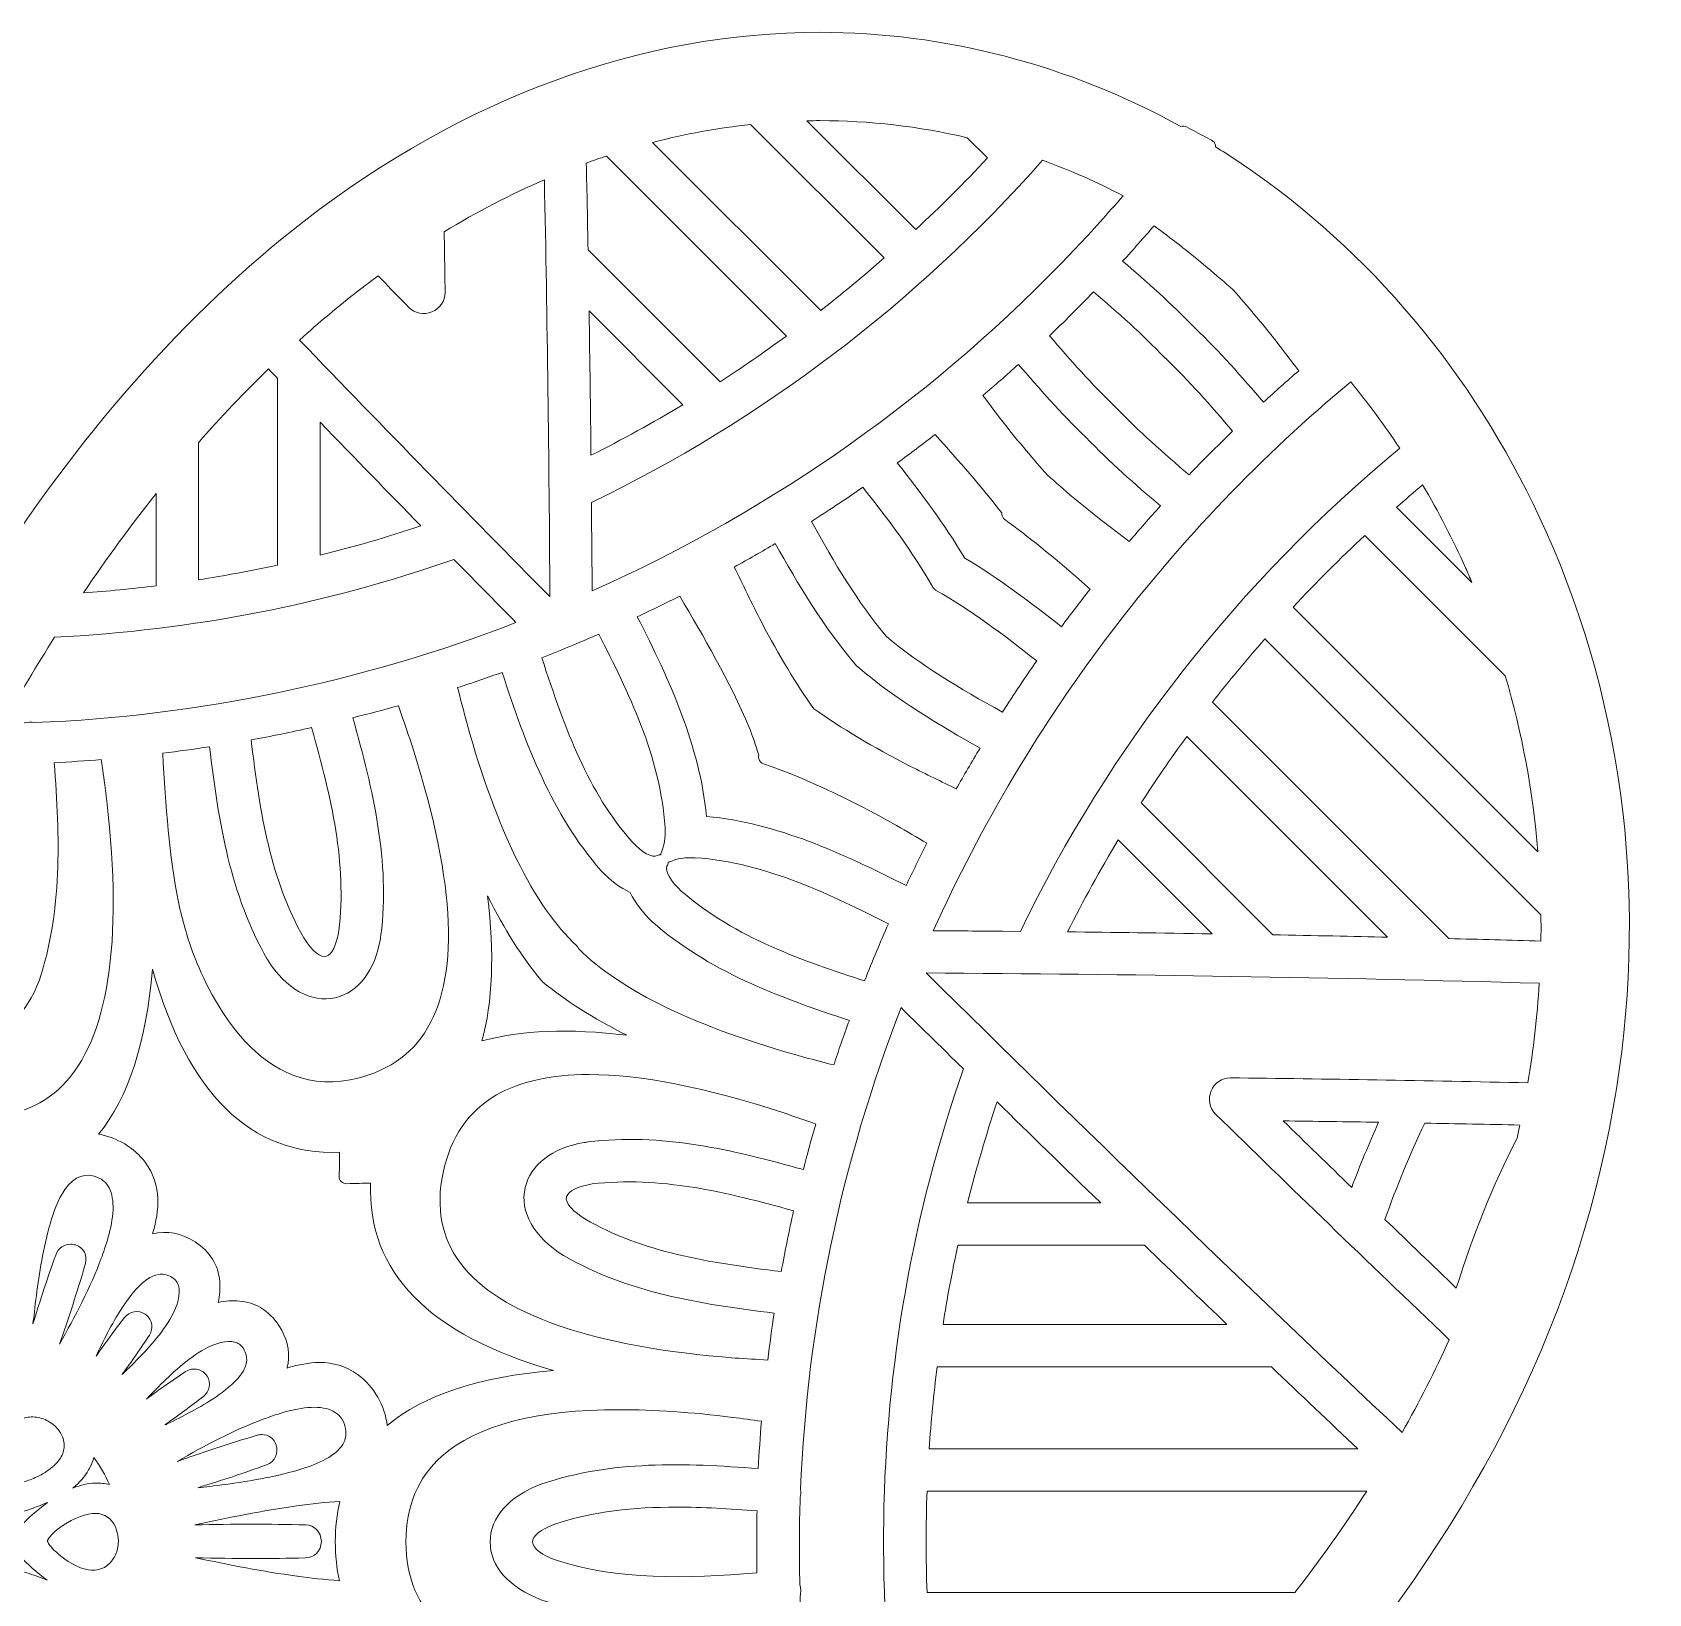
# Model space of a CAD drawing. Extents: x 49 to 10099, y -910 to -90.
# Drawn here: x 7378 to 7817.2, y -514.1 to -89.8 of the extents above; entities that cross this region are included whole.
import ezdxf

# ---------------------------------------------------------------- set-up
doc = ezdxf.new("R2010")
doc.units = 0
doc.header["$MEASUREMENT"] = 0
doc.layers.add('Layer 1', color=7, linetype='Continuous')

msp = doc.modelspace()

# ---------------------------------------------------------------- linework, layer by layer
at = {"layer": 'Layer 1', "lineweight": 0}
for points, knots in [([(7789.31, -225.51), (7771.53, -185.76), (7744.2, -152.06), (7710.27, -128.07), (7706.79, -125.62), (7703.17, -123.22), (7699.47, -120.92), (7699.47, -120.76), (7699.46, -120.59), (7699.42, -120.43), (7699.29, -119.86), (7698.92, -119.38), (7698.4, -119.11), (7698.4, -119.11), (7696.69, -118.2), (7696.69, -118.2), (7694.99, -117.3), (7693.29, -116.41), (7691.61, -115.51), (7691.1, -115.24), (7690.53, -115.21), (7690.02, -115.38), (7659.72, -98.64), (7625.84, -89.8), (7591.95, -89.8), (7543.61, -89.8), (7495.16, -107.53), (7451.84, -141.08), (7419.72, -165.95), (7390.18, -199.51), (7364, -240.85), (7337.84, -199.52), (7308.3, -165.97), (7276.17, -141.09), (7232.85, -107.54), (7184.39, -89.81), (7136.04, -89.8), (7094.06, -89.8), (7053.15, -103.03), (7017.74, -128.06), (6983.81, -152.05), (6956.47, -185.74), (6938.7, -225.49), (6917.15, -273.68), (6910.83, -327.79), (6920.44, -381.98), (6931.07, -441.87), (6960.02, -498.59), (7006.51, -550.55), (7160.39, -722.55), (7337.61, -886.55), (7339.38, -888.19), (7339.38, -888.19), (7362.65, -909.67), (7362.65, -909.67), (7363.03, -910.02), (7363.52, -910.2), (7364.01, -910.2), (7364.49, -910.2), (7364.98, -910.02), (7365.36, -909.67), (7365.36, -909.67), (7388.64, -888.18), (7388.64, -888.18), (7390.41, -886.55), (7567.47, -722.71), (7721.5, -550.55), (7767.98, -498.6), (7796.94, -441.89), (7807.56, -382), (7817.17, -327.81), (7810.85, -273.7), (7789.31, -225.51)], [0, 0, 0, 0, 1, 1, 1, 2, 2, 2, 3, 3, 3, 4, 4, 4, 5, 5, 5, 6, 6, 6, 7, 7, 7, 8, 8, 8, 9, 9, 9, 10, 10, 10, 11, 11, 11, 12, 12, 12, 13, 13, 13, 14, 14, 14, 15, 15, 15, 16, 16, 16, 17, 17, 17, 18, 18, 18, 19, 19, 19, 20, 20, 20, 21, 21, 21, 22, 22, 22, 23, 23, 23, 24, 24, 24, 24]), ([(7618.01, -143.42), (7618.01, -143.42), (7588.42, -113.84), (7588.42, -113.84), (7589.61, -113.82), (7590.79, -113.8), (7591.95, -113.8), (7605.38, -113.8), (7618.84, -115.36), (7631.98, -118.44), (7631.98, -118.44), (7637.49, -123.95), (7637.49, -123.95), (7631.25, -130.65), (7624.71, -137.19), (7618.01, -143.42)], [0, 0, 0, 0, 1, 1, 1, 2, 2, 2, 3, 3, 3, 4, 4, 4, 5, 5, 5, 5]), ([(7592.18, -165.4), (7592.18, -165.4), (7546.5, -119.71), (7546.5, -119.71), (7555.32, -117.43), (7564.26, -115.79), (7573.13, -114.83), (7573.13, -114.83), (7609.4, -151.1), (7609.4, -151.1), (7603.41, -156.36), (7597.75, -161.06), (7592.18, -165.4)], [0, 0, 0, 0, 1, 1, 1, 2, 2, 2, 3, 3, 3, 4, 4, 4, 4]), ([(7564.82, -184.77), (7564.82, -184.77), (7528.97, -148.92), (7528.97, -148.92), (7528.82, -141.05), (7528.66, -133.19), (7528.49, -125.33), (7530.3, -124.67), (7532.12, -124.03), (7533.94, -123.43), (7533.94, -123.43), (7582.85, -172.34), (7582.85, -172.34), (7576.64, -176.89), (7570.71, -180.97), (7564.82, -184.77)], [0, 0, 0, 0, 1, 1, 1, 2, 2, 2, 3, 3, 3, 4, 4, 4, 5, 5, 5, 5]), ([(7661.61, -148.34), (7661.45, -148.5), (7661.29, -148.66), (7661.15, -148.83), (7623.88, -188.14), (7579.79, -219.34), (7530.08, -241.59), (7530.04, -235.27), (7529.98, -228.95), (7529.92, -222.62), (7529.92, -222.62), (7529.87, -217.54), (7529.87, -217.54), (7575.74, -195.53), (7618.09, -163.42), (7652.49, -124.57), (7659.92, -127.28), (7667.26, -130.52), (7674.35, -134.21), (7670.2, -139.03), (7665.93, -143.78), (7661.61, -148.34)], [0, 0, 0, 0, 1, 1, 1, 2, 2, 2, 3, 3, 3, 4, 4, 4, 5, 5, 5, 6, 6, 6, 7, 7, 7, 7]), ([(7466.53, -160.05), (7468.28, -158.7), (7470.06, -157.36), (7471.94, -155.98), (7471.94, -155.98), (7473.79, -157.89), (7473.79, -157.89), (7475.95, -160.11), (7478.1, -162.33), (7480.27, -164.54), (7481.87, -166.19), (7484.33, -166.66), (7486.53, -165.75), (7488.73, -164.84), (7490.13, -162.77), (7490.11, -160.47), (7490.06, -156.5), (7490, -152.54), (7489.94, -148.57), (7489.94, -148.57), (7489.88, -143.97), (7489.88, -143.97), (7498.76, -138.58), (7507.9, -133.85), (7517.1, -129.86), (7517.88, -168.13), (7518.38, -206.2), (7518.59, -243.14), (7496.46, -220.77), (7473.59, -197.33), (7450.54, -173.42), (7455.78, -168.71), (7461.15, -164.22), (7466.53, -160.05)], [0, 0, 0, 0, 1, 1, 1, 2, 2, 2, 3, 3, 3, 4, 4, 4, 5, 5, 5, 6, 6, 6, 7, 7, 7, 8, 8, 8, 9, 9, 9, 10, 10, 10, 11, 11, 11, 11]), ([(7712.49, -190.32), (7706.71, -183.56), (7700.54, -176.53), (7693.89, -170.17), (7687.55, -163.54), (7680.52, -157.36), (7674.23, -151.98), (7677.16, -148.78), (7680.02, -145.55), (7682.77, -142.35), (7685.06, -144.08), (7687.35, -145.82), (7689.64, -147.58), (7694.87, -151.68), (7699.79, -155.79), (7704.26, -159.82), (7708.11, -164.1), (7712.04, -168.79), (7715.94, -173.74), (7717.88, -176.26), (7719.89, -178.9), (7722.06, -181.79), (7718.92, -184.51), (7715.71, -187.36), (7712.49, -190.32)], [0, 0, 0, 0, 1, 1, 1, 2, 2, 2, 3, 3, 3, 4, 4, 4, 5, 5, 5, 6, 6, 6, 7, 7, 7, 8, 8, 8, 8]), ([(7692.27, -210.05), (7685.32, -204.13), (7678.58, -198.23), (7672.45, -191.8), (7672.4, -191.74), (7672.35, -191.68), (7672.3, -191.63), (7665.89, -185.54), (7659.94, -178.75), (7654.37, -172.23), (7658.24, -168.54), (7662.17, -164.62), (7666.31, -160.33), (7672.83, -165.89), (7679.61, -171.83), (7685.69, -178.23), (7685.74, -178.28), (7685.79, -178.33), (7685.84, -178.37), (7692.28, -184.51), (7698.19, -191.25), (7704.12, -198.21), (7699.62, -202.55), (7695.79, -206.37), (7692.27, -210.05)], [0, 0, 0, 0, 1, 1, 1, 2, 2, 2, 3, 3, 3, 4, 4, 4, 5, 5, 5, 6, 6, 6, 7, 7, 7, 8, 8, 8, 8]), ([(7529.23, -165.46), (7529.23, -165.46), (7554.75, -190.98), (7554.75, -190.98), (7546.55, -195.91), (7538.17, -200.52), (7529.76, -204.73), (7529.63, -192.48), (7529.45, -179.56), (7529.23, -165.46)], [0, 0, 0, 0, 1, 1, 1, 2, 2, 2, 3, 3, 3, 3]), ([(7684.49, -218.51), (7681.63, -221.67), (7678.79, -224.9), (7676.03, -228.13), (7673.48, -226.22), (7670.94, -224.29), (7668.41, -222.35), (7663.17, -218.25), (7658.26, -214.13), (7653.81, -210.12), (7649.96, -205.85), (7646.03, -201.16), (7642.13, -196.2), (7640.25, -193.76), (7638.32, -191.22), (7636.25, -188.48), (7639.53, -185.7), (7642.77, -182.87), (7645.93, -180.03), (7651.34, -186.36), (7657.56, -193.45), (7664.2, -199.8), (7670.62, -206.51), (7677.7, -212.71), (7684.49, -218.51)], [0, 0, 0, 0, 1, 1, 1, 2, 2, 2, 3, 3, 3, 4, 4, 4, 5, 5, 5, 6, 6, 6, 7, 7, 7, 8, 8, 8, 8]), ([(7423.08, -238.58), (7423.08, -238.58), (7423.08, -201.32), (7423.08, -201.32), (7429.24, -194.29), (7435.64, -187.56), (7442.14, -181.27), (7442.14, -181.27), (7442.51, -181.65), (7442.51, -181.65), (7443.21, -182.39), (7443.92, -183.12), (7444.62, -183.85), (7444.62, -183.85), (7444.62, -234.56), (7444.62, -234.56), (7437.43, -236.12), (7430.2, -237.47), (7423.08, -238.58)], [0, 0, 0, 0, 1, 1, 1, 2, 2, 2, 3, 3, 3, 4, 4, 4, 5, 5, 5, 6, 6, 6, 6]), ([(7646.46, -334.13), (7646.46, -334.13), (7641.66, -334.08), (7641.66, -334.08), (7635.36, -334.02), (7629.07, -333.97), (7622.78, -333.93), (7648.74, -276.34), (7687.88, -224.87), (7736.2, -184.81), (7740.95, -190.58), (7745.43, -196.63), (7749.54, -202.83), (7706.05, -238.8), (7670.45, -284.14), (7646.46, -334.13)], [0, 0, 0, 0, 1, 1, 1, 2, 2, 2, 3, 3, 3, 4, 4, 4, 5, 5, 5, 5]), ([(7483.56, -223.91), (7474.53, -226.92), (7465.33, -229.59), (7456.13, -231.89), (7456.13, -231.89), (7456.13, -195.74), (7456.13, -195.74), (7465.81, -205.74), (7474.84, -215), (7483.56, -223.91)], [0, 0, 0, 0, 1, 1, 1, 2, 2, 2, 3, 3, 3, 3]), ([(7642.22, -222.22), (7648.62, -226.88), (7655.32, -232.27), (7662.1, -238.21), (7663.19, -239.18), (7664.28, -240.16), (7665.37, -241.14), (7662.76, -244.45), (7660.16, -247.86), (7657.6, -251.32), (7649.39, -244.86), (7640.63, -238.19), (7631.32, -232.67), (7625.83, -223.42), (7619.32, -214.84), (7613, -206.81), (7616.51, -204.24), (7619.95, -201.65), (7623.26, -199.07), (7629.86, -206.44), (7635.84, -213.24), (7641.4, -220.41), (7641.39, -220.53), (7641.39, -220.65), (7641.4, -220.76), (7641.45, -221.35), (7641.74, -221.88), (7642.22, -222.22)], [0, 0, 0, 0, 1, 1, 1, 2, 2, 2, 3, 3, 3, 4, 4, 4, 5, 5, 5, 6, 6, 6, 7, 7, 7, 8, 8, 8, 9, 9, 9, 9]), ([(7391.82, -242.15), (7398.21, -232.67), (7404.83, -223.62), (7411.57, -215.13), (7411.57, -215.13), (7411.57, -240.2), (7411.57, -240.2), (7405.07, -241.01), (7398.45, -241.67), (7391.82, -242.15)], [0, 0, 0, 0, 1, 1, 1, 2, 2, 2, 3, 3, 3, 3]), ([(7589.64, -222.73), (7594.05, -219.94), (7598.66, -216.88), (7603.63, -213.43), (7610.6, -222.27), (7617.26, -231.04), (7622.64, -240.6), (7622.82, -240.91), (7623.09, -241.18), (7623.4, -241.36), (7632.98, -246.76), (7641.89, -253.52), (7650.87, -260.6), (7647.79, -265.01), (7644.73, -269.59), (7641.57, -274.53), (7629.84, -267.98), (7619.34, -261.81), (7610.03, -253.97), (7602.23, -244.71), (7595.9, -233.93), (7589.64, -222.73)], [0, 0, 0, 0, 1, 1, 1, 2, 2, 2, 3, 3, 3, 4, 4, 4, 5, 5, 5, 6, 6, 6, 7, 7, 7, 7]), ([(7748.66, -218.84), (7751.03, -216.77), (7753.4, -214.73), (7755.74, -212.76), (7760.06, -220.07), (7763.97, -227.65), (7767.4, -235.31), (7767.99, -236.63), (7768.57, -237.97), (7769.15, -239.33), (7769.15, -239.33), (7748.66, -218.84), (7748.66, -218.84)], [0, 0, 0, 0, 1, 1, 1, 2, 2, 2, 3, 3, 3, 4, 4, 4, 4]), ([(7720.58, -245.99), (7726.81, -239.29), (7733.35, -232.75), (7740.05, -226.51), (7740.05, -226.51), (7778.21, -264.67), (7778.21, -264.67), (7782.76, -280.15), (7785.74, -296.21), (7787.09, -312.5), (7787.09, -312.5), (7720.58, -245.99), (7720.58, -245.99)], [0, 0, 0, 0, 1, 1, 1, 2, 2, 2, 3, 3, 3, 4, 4, 4, 4]), ([(7635.49, -284.3), (7633.24, -288.02), (7631.07, -291.73), (7629.02, -295.35), (7625.01, -293.43), (7620.79, -291.38), (7616.6, -289.27), (7606.32, -283.98), (7597.7, -278.85), (7590.27, -273.59), (7585.52, -266.88), (7580.9, -259.21), (7576.15, -250.18), (7573.51, -245.04), (7570.96, -239.79), (7568.71, -235.11), (7572.45, -233.04), (7576.17, -230.9), (7579.82, -228.72), (7585.86, -239.45), (7593, -251.51), (7601.88, -261.9), (7601.96, -262), (7602.06, -262.09), (7602.16, -262.17), (7612.55, -271.04), (7624.68, -278.22), (7635.49, -284.3)], [0, 0, 0, 0, 1, 1, 1, 2, 2, 2, 3, 3, 3, 4, 4, 4, 5, 5, 5, 6, 6, 6, 7, 7, 7, 8, 8, 8, 9, 9, 9, 9]), ([(7509.38, -250.19), (7467.19, -266.43), (7423.23, -275.57), (7378.67, -277.38), (7377.7, -277.18), (7376.71, -277.2), (7375.79, -277.45), (7374, -277.51), (7372.1, -277.55), (7370.06, -277.58), (7374.55, -269.57), (7379.22, -261.72), (7383.97, -254.19), (7421.35, -252.3), (7457.86, -245.18), (7492.51, -233.02), (7492.51, -233.02), (7496.54, -237.13), (7496.54, -237.13), (7500.81, -241.49), (7505.09, -245.84), (7509.38, -250.19)], [0, 0, 0, 0, 1, 1, 1, 2, 2, 2, 3, 3, 3, 4, 4, 4, 5, 5, 5, 6, 6, 6, 7, 7, 7, 7]), ([(7575.36, -287.15), (7575.51, -287.82), (7576.01, -288.37), (7576.66, -288.59), (7587.41, -292.24), (7599.58, -297.88), (7612.82, -305.35), (7615.58, -306.95), (7618.33, -308.55), (7621.06, -310.17), (7619.09, -314), (7617.19, -317.84), (7615.38, -321.63), (7597.82, -312.73), (7580.38, -304.74), (7561.15, -302.85), (7559.26, -283.62), (7551.27, -266.17), (7542.35, -248.59), (7546.26, -246.76), (7550.12, -244.89), (7553.87, -243), (7560.31, -253.88), (7567.43, -266.08), (7572.72, -278.67), (7573.63, -280.98), (7574.5, -283.46), (7575.36, -286.23), (7575.29, -286.53), (7575.29, -286.84), (7575.36, -287.15)], [0, 0, 0, 0, 1, 1, 1, 2, 2, 2, 3, 3, 3, 4, 4, 4, 5, 5, 5, 6, 6, 6, 7, 7, 7, 8, 8, 8, 9, 9, 9, 10, 10, 10, 10]), ([(7548.98, -312.32), (7548.82, -312.62), (7548.74, -312.96), (7548.75, -313.29), (7548.45, -313.29), (7548.12, -313.35), (7547.83, -313.49), (7546.35, -314.23), (7543.78, -312.81), (7540.83, -309.66), (7528.97, -296.12), (7522.88, -279.71), (7516.41, -259.76), (7521.15, -257.9), (7526.14, -255.83), (7531.87, -253.32), (7539.88, -268.98), (7548.62, -286.62), (7549.89, -305.84), (7549.93, -306.95), (7550.04, -310.33), (7548.98, -312.32)], [0, 0, 0, 0, 1, 1, 1, 2, 2, 2, 3, 3, 3, 4, 4, 4, 5, 5, 5, 6, 6, 6, 7, 7, 7, 7]), ([(7698.6, -271.82), (7702.94, -266.25), (7707.64, -260.59), (7712.9, -254.6), (7712.9, -254.6), (7787.89, -329.58), (7787.89, -329.58), (7787.92, -331.95), (7787.92, -334.34), (7787.88, -336.72), (7779.53, -336.49), (7771.19, -336.26), (7762.84, -336.06), (7762.84, -336.06), (7698.6, -271.82), (7698.6, -271.82)], [0, 0, 0, 0, 1, 1, 1, 2, 2, 2, 3, 3, 3, 4, 4, 4, 5, 5, 5, 5]), ([(7599.96, -358.29), (7598.43, -362.49), (7597.03, -366.47), (7595.73, -370.39), (7593.11, -369.72), (7590.49, -369.04), (7587.88, -368.35), (7558.51, -360.25), (7537.82, -350.31), (7526.36, -338.77), (7526.25, -338.5), (7526.08, -338.25), (7525.87, -338.05), (7514.21, -327.05), (7504.18, -306.74), (7496.08, -277.7), (7495.18, -274.33), (7494.29, -270.92), (7493.51, -267.87), (7497.55, -266.55), (7501.61, -265.16), (7505.61, -263.72), (7512.05, -283.43), (7519.12, -302.32), (7532.51, -317.61), (7532.52, -317.63), (7532.54, -317.65), (7532.55, -317.66), (7534.92, -320.18), (7537.7, -322.25), (7540.45, -323.55), (7541.75, -326.31), (7543.83, -329.09), (7546.39, -331.49), (7561.66, -344.86), (7580.41, -351.89), (7599.96, -358.29)], [0, 0, 0, 0, 1, 1, 1, 2, 2, 2, 3, 3, 3, 4, 4, 4, 5, 5, 5, 6, 6, 6, 7, 7, 7, 8, 8, 8, 9, 9, 9, 10, 10, 10, 11, 11, 11, 12, 12, 12, 12]), ([(7460.25, -352.13), (7466.51, -350.7), (7471.1, -344.71), (7472.53, -336.12), (7472.57, -335.91), (7472.58, -335.71), (7472.59, -335.49), (7472.63, -335.34), (7472.66, -335.2), (7472.68, -335.04), (7475.18, -315.26), (7470.59, -295.84), (7465.05, -276.06), (7469.21, -275.02), (7473.36, -273.92), (7477.41, -272.77), (7478.45, -275.74), (7479.49, -278.72), (7480.5, -281.7), (7492.64, -318.69), (7494.28, -345.15), (7485.37, -360.35), (7481, -367.82), (7473.91, -372.56), (7464.3, -374.44), (7438.27, -379.54), (7424.97, -349.08), (7421.52, -339.63), (7419.99, -335.44), (7418.72, -331.04), (7417.66, -326.2), (7415.13, -313.34), (7414.2, -300.2), (7413.39, -285.69), (7417.61, -285.17), (7421.86, -284.58), (7426.1, -283.93), (7428.56, -304.47), (7431.79, -324.31), (7441.81, -341.69), (7441.82, -341.71), (7441.84, -341.73), (7441.85, -341.75), (7446.83, -349.74), (7453.72, -353.62), (7460.25, -352.13)], [0, 0, 0, 0, 1, 1, 1, 2, 2, 2, 3, 3, 3, 4, 4, 4, 5, 5, 5, 6, 6, 6, 7, 7, 7, 8, 8, 8, 9, 9, 9, 10, 10, 10, 11, 11, 11, 12, 12, 12, 13, 13, 13, 14, 14, 14, 15, 15, 15, 15]), ([(7461.26, -333.93), (7460.55, -338.02), (7459.42, -340.35), (7457.92, -340.85), (7456.33, -341.38), (7454.01, -339.51), (7451.76, -335.9), (7442.69, -320.16), (7439.81, -302.19), (7437.42, -282.07), (7442.79, -281.09), (7448.3, -279.98), (7453.84, -278.74), (7459.26, -298.03), (7463.43, -315.6), (7461.26, -333.93)], [0, 0, 0, 0, 1, 1, 1, 2, 2, 2, 3, 3, 3, 4, 4, 4, 5, 5, 5, 5]), ([(7746.18, -335.67), (7737.06, -335.47), (7726.1, -335.23), (7715.08, -335.03), (7715.08, -335.03), (7679.23, -299.18), (7679.23, -299.18), (7683.02, -293.3), (7687.11, -287.37), (7691.66, -281.15), (7691.66, -281.15), (7746.18, -335.67), (7746.18, -335.67)], [0, 0, 0, 0, 1, 1, 1, 2, 2, 2, 3, 3, 3, 4, 4, 4, 4]), ([(7383.89, -288.28), (7388.17, -288.05), (7392.46, -287.76), (7396.7, -287.41), (7397.07, -289.98), (7397.43, -292.55), (7397.77, -295.11), (7402.71, -334.48), (7399.19, -361.27), (7387.31, -374.74), (7381.57, -381.23), (7373.73, -384.53), (7364, -384.53), (7354.28, -384.53), (7346.45, -381.24), (7340.72, -374.76), (7328.88, -361.37), (7325.33, -334.77), (7330.15, -295.73), (7330.5, -293.07), (7330.87, -290.41), (7331.25, -287.76), (7335.46, -288.07), (7339.77, -288.32), (7344.1, -288.5), (7342.54, -308.78), (7341.87, -328.56), (7348.21, -347.57), (7348.22, -347.6), (7348.23, -347.62), (7348.24, -347.65), (7351.6, -356.55), (7357.34, -361.65), (7364, -361.65), (7370.66, -361.65), (7376.4, -356.55), (7379.79, -347.57), (7386.14, -328.54), (7385.45, -308.66), (7383.89, -288.28)], [0, 0, 0, 0, 1, 1, 1, 2, 2, 2, 3, 3, 3, 4, 4, 4, 5, 5, 5, 6, 6, 6, 7, 7, 7, 8, 8, 8, 9, 9, 9, 10, 10, 10, 11, 11, 11, 12, 12, 12, 13, 13, 13, 13]), ([(7698.54, -334.77), (7684.56, -334.55), (7671.64, -334.37), (7659.27, -334.24), (7663.48, -325.84), (7668.09, -317.46), (7673.02, -309.25), (7673.02, -309.25), (7698.54, -334.77), (7698.54, -334.77)], [0, 0, 0, 0, 1, 1, 1, 2, 2, 2, 3, 3, 3, 3]), ([(7551.72, -315), (7553.7, -313.97), (7557.06, -314.07), (7558.09, -314.1), (7577.34, -315.38), (7595.63, -324.44), (7610.56, -332.07), (7608.42, -336.9), (7606.3, -342), (7604.1, -347.55), (7588.17, -342.4), (7568.85, -335.88), (7554.39, -323.22), (7551.33, -320.35), (7549.89, -317.88), (7550.38, -316.39), (7550.61, -316.05), (7550.72, -315.65), (7550.71, -315.25), (7551.04, -315.26), (7551.41, -315.17), (7551.72, -315)], [0, 0, 0, 0, 1, 1, 1, 2, 2, 2, 3, 3, 3, 4, 4, 4, 5, 5, 5, 6, 6, 6, 7, 7, 7, 7]), ([(7501.68, -324.48), (7506.23, -333.55), (7511.1, -341.22), (7516.21, -347.39), (7516.31, -347.51), (7516.41, -347.62), (7516.53, -347.72), (7522.71, -352.86), (7530.4, -357.75), (7539.51, -362.32), (7523.85, -360.44), (7510.66, -360.96), (7500.11, -363.88), (7503.04, -353.34), (7503.56, -340.14), (7501.68, -324.48)], [0, 0, 0, 0, 1, 1, 1, 2, 2, 2, 3, 3, 3, 4, 4, 4, 5, 5, 5, 5]), ([(7461.45, -394.12), (7461.46, -396.09), (7461.42, -398.2), (7461.32, -400.6), (7461.3, -401.16), (7461.51, -401.7), (7461.9, -402.1), (7462.3, -402.49), (7462.83, -402.7), (7463.4, -402.68), (7465.8, -402.58), (7467.91, -402.54), (7469.88, -402.55), (7468.99, -426.69), (7485.69, -443.76), (7519.6, -453.42), (7499.5, -455.09), (7484.35, -460.09), (7474.4, -468.36), (7473.73, -462.99), (7470.87, -457.85), (7466.58, -454.66), (7463.09, -452.11), (7459.52, -451.25), (7456.05, -451.25), (7453.09, -451.25), (7450.21, -451.88), (7447.55, -452.64), (7447.42, -452.67), (7447.29, -452.71), (7447.17, -452.75), (7447.27, -452.33), (7447.37, -451.91), (7447.44, -451.48), (7447.96, -447.9), (7447.12, -444.44), (7444.97, -441.24), (7443.72, -439.24), (7442.1, -437.64), (7439.97, -436.31), (7438.28, -435.32), (7436.41, -434.74), (7434.23, -434.54), (7432.27, -434.36), (7430.32, -434.58), (7428.49, -434.93), (7428.84, -433.08), (7429.05, -431.13), (7428.87, -429.21), (7428.48, -424.74), (7426.23, -421.13), (7422.18, -418.5), (7418.39, -416.04), (7414.58, -415.31), (7410.61, -416.32), (7410.65, -416.18), (7410.69, -416.05), (7410.72, -415.91), (7412.36, -410.11), (7413.38, -403.32), (7408.64, -396.85), (7405.66, -392.87), (7400.96, -390.1), (7395.96, -389.22), (7404.03, -379.27), (7408.93, -364.25), (7410.58, -344.4), (7420.24, -378.31), (7437.31, -395.03), (7461.45, -394.12)], [0, 0, 0, 0, 1, 1, 1, 2, 2, 2, 3, 3, 3, 4, 4, 4, 5, 5, 5, 6, 6, 6, 7, 7, 7, 8, 8, 8, 9, 9, 9, 10, 10, 10, 11, 11, 11, 12, 12, 12, 13, 13, 13, 14, 14, 14, 15, 15, 15, 16, 16, 16, 17, 17, 17, 18, 18, 18, 19, 19, 19, 20, 20, 20, 21, 21, 21, 22, 22, 22, 23, 23, 23, 23]), ([(7698.25, -377.47), (7697.34, -379.67), (7697.81, -382.13), (7699.46, -383.73), (7719.61, -403.44), (7740.41, -423.51), (7762.98, -445.05), (7759.17, -453.49), (7754.86, -461.96), (7750.16, -470.28), (7706.52, -429.13), (7663.05, -387.14), (7620.86, -345.41), (7675.81, -345.72), (7731.82, -346.65), (7787.45, -348.18), (7786.9, -357.17), (7785.86, -366.26), (7784.36, -375.26), (7756.71, -374.65), (7729.53, -374.19), (7703.53, -373.89), (7703.51, -373.89), (7703.49, -373.89), (7703.47, -373.89), (7701.2, -373.89), (7699.15, -375.29), (7698.25, -377.47)], [0, 0, 0, 0, 1, 1, 1, 2, 2, 2, 3, 3, 3, 4, 4, 4, 5, 5, 5, 6, 6, 6, 7, 7, 7, 8, 8, 8, 9, 9, 9, 9]), ([(7596.42, -590.75), (7596.27, -590.13), (7596.12, -589.52), (7595.97, -588.9), (7595.72, -587.86), (7595.47, -586.82), (7595.24, -585.77), (7593.99, -579.92), (7592.85, -573.96), (7591.86, -568.03), (7592.18, -566.48), (7591.93, -564.91), (7591.17, -563.67), (7588.64, -547.49), (7587.1, -531.09), (7586.57, -514.92), (7586.85, -513.81), (7586.82, -512.65), (7586.5, -511.6), (7586.3, -503.56), (7586.34, -495.6), (7586.61, -487.92), (7586.77, -487.21), (7586.8, -486.47), (7586.71, -485.76), (7588.52, -441.04), (7597.71, -397.01), (7614.02, -354.83), (7618.47, -359.22), (7622.93, -363.59), (7627.38, -367.97), (7627.38, -367.97), (7630.98, -371.49), (7630.98, -371.49), (7603.33, -450.29), (7602.02, -537.53), (7627.3, -617.42), (7621.49, -623.57), (7615.55, -629.81), (7609.62, -636.02), (7604.81, -622.54), (7600.69, -608.69), (7597.36, -594.77), (7597.51, -593.38), (7597.17, -591.94), (7596.42, -590.75)], [0, 0, 0, 0, 1, 1, 1, 2, 2, 2, 3, 3, 3, 4, 4, 4, 5, 5, 5, 6, 6, 6, 7, 7, 7, 8, 8, 8, 9, 9, 9, 10, 10, 10, 11, 11, 11, 12, 12, 12, 13, 13, 13, 14, 14, 14, 15, 15, 15, 15]), ([(7590.82, -386.45), (7589.62, -390.64), (7588.49, -394.79), (7587.47, -398.82), (7567.92, -393.35), (7548.7, -388.83), (7528.96, -391.32), (7528.82, -391.34), (7528.68, -391.37), (7528.51, -391.41), (7528.31, -391.42), (7528.1, -391.43), (7527.88, -391.47), (7519.31, -392.89), (7513.33, -397.48), (7511.87, -403.74), (7510.36, -410.28), (7514.23, -417.16), (7522.31, -422.19), (7539.65, -432.18), (7559.26, -435.39), (7579.54, -437.84), (7578.91, -441.95), (7578.32, -446.23), (7577.79, -450.58), (7574.85, -450.41), (7571.9, -450.23), (7568.96, -450.04), (7530.55, -447.11), (7504.73, -438.2), (7494.28, -424.27), (7489.16, -417.43), (7487.57, -409.17), (7489.56, -399.73), (7491.6, -390.05), (7496.48, -382.93), (7504.07, -378.56), (7510.5, -374.86), (7518.88, -373.01), (7529.17, -373.01), (7543.29, -373.01), (7560.99, -376.49), (7582.12, -383.44), (7585.03, -384.43), (7587.93, -385.43), (7590.82, -386.45)], [0, 0, 0, 0, 1, 1, 1, 2, 2, 2, 3, 3, 3, 4, 4, 4, 5, 5, 5, 6, 6, 6, 7, 7, 7, 8, 8, 8, 9, 9, 9, 10, 10, 10, 11, 11, 11, 12, 12, 12, 13, 13, 13, 14, 14, 14, 15, 15, 15, 15]), ([(7632.11, -407.87), (7634.41, -398.67), (7637.08, -389.47), (7640.09, -380.44), (7648.97, -389.14), (7658.24, -398.16), (7668.26, -407.87), (7668.26, -407.87), (7632.11, -407.87), (7632.11, -407.87)], [0, 0, 0, 0, 1, 1, 1, 2, 2, 2, 3, 3, 3, 3]), ([(7717.88, -385.6), (7726.3, -385.71), (7735.06, -385.83), (7743.79, -385.97), (7741.17, -391.78), (7738.71, -397.71), (7736.46, -403.66), (7730.17, -397.57), (7723.9, -391.47), (7717.88, -385.6)], [0, 0, 0, 0, 1, 1, 1, 2, 2, 2, 3, 3, 3, 3]), ([(7745.49, -412.36), (7748.66, -403.46), (7752.3, -394.68), (7756.32, -386.21), (7764.94, -386.36), (7773.56, -386.53), (7782.18, -386.72), (7781.94, -387.87), (7781.68, -389.05), (7781.4, -390.27), (7774.75, -403.31), (7769.2, -417), (7764.9, -431.01), (7758.42, -424.81), (7751.95, -418.59), (7745.49, -412.36)], [0, 0, 0, 0, 1, 1, 1, 2, 2, 2, 3, 3, 3, 4, 4, 4, 5, 5, 5, 5]), ([(7398.83, -403.83), (7399.63, -405.39), (7399.98, -407.38), (7399.88, -409.77), (7399.66, -414.72), (7397.73, -420.04), (7396.69, -422.89), (7396.69, -422.89), (7396.69, -422.89), (7396.69, -422.89), (7393.76, -430.88), (7389.61, -438.66), (7385.33, -446.24), (7387.7, -439.53), (7390.18, -432.05), (7392.38, -424.39), (7393.02, -422.19), (7391.88, -420.01), (7389.73, -419.32), (7389.31, -419.19), (7388.87, -419.12), (7388.42, -419.12), (7386.74, -419.12), (7384.99, -420.07), (7384.3, -422.04), (7382.2, -427.9), (7380.18, -434.03), (7378.13, -440.76), (7378.26, -439.65), (7378.38, -438.54), (7378.51, -437.44), (7379.17, -431.79), (7380.04, -425.13), (7381.53, -418.61), (7381.53, -418.61), (7381.63, -418.2), (7381.63, -418.2), (7382.36, -415.08), (7383.58, -409.86), (7385.86, -405.75), (7388.28, -401.38), (7391.3, -399.66), (7394.78, -400.61), (7396.72, -401.2), (7398.05, -402.24), (7398.83, -403.83)], [0, 0, 0, 0, 1, 1, 1, 2, 2, 2, 3, 3, 3, 4, 4, 4, 5, 5, 5, 6, 6, 6, 7, 7, 7, 8, 8, 8, 9, 9, 9, 10, 10, 10, 11, 11, 11, 12, 12, 12, 13, 13, 13, 14, 14, 14, 15, 15, 15, 15]), ([(7528.13, -412.25), (7525.29, -410.48), (7522.5, -407.94), (7523.14, -406.11), (7523.68, -404.58), (7526.01, -403.45), (7530.08, -402.74), (7548.32, -400.58), (7566.4, -404.87), (7584.82, -410.03), (7583.6, -415.5), (7582.47, -421.03), (7581.47, -426.53), (7561.61, -424.16), (7543.84, -421.3), (7528.13, -412.25)], [0, 0, 0, 0, 1, 1, 1, 2, 2, 2, 3, 3, 3, 4, 4, 4, 5, 5, 5, 5]), ([(7625.42, -440.92), (7626.53, -433.8), (7627.88, -426.58), (7629.44, -419.38), (7629.44, -419.38), (7680.14, -419.38), (7680.14, -419.38), (7687.94, -426.9), (7695.69, -434.32), (7702.58, -440.92), (7702.58, -440.92), (7625.42, -440.92), (7625.42, -440.92)], [0, 0, 0, 0, 1, 1, 1, 2, 2, 2, 3, 3, 3, 4, 4, 4, 4]), ([(7408.68, -428.99), (7409.8, -428.14), (7410.88, -427.6), (7411.89, -427.39), (7413.05, -427.15), (7414.06, -427.24), (7415.04, -427.68), (7415.69, -427.97), (7416.24, -428.31), (7416.58, -428.62), (7416.96, -428.99), (7417.25, -429.42), (7417.48, -429.9), (7417.88, -430.75), (7417.99, -431.85), (7417.8, -433.18), (7417.8, -433.19), (7417.8, -433.19), (7417.8, -433.19), (7417.4, -436.16), (7415.63, -439.23), (7414.22, -441.29), (7411.12, -445.81), (7406.98, -450.02), (7403.72, -453.18), (7403.25, -453.64), (7402.77, -454.09), (7402.3, -454.54), (7405.04, -450.86), (7407.44, -447.39), (7409.75, -443.83), (7410.38, -442.86), (7410.59, -441.71), (7410.33, -440.61), (7410.09, -439.57), (7409.43, -438.64), (7408.58, -438.12), (7406.77, -436.89), (7404.31, -437.31), (7402.94, -439.1), (7400.43, -442.34), (7397.87, -445.84), (7395.26, -449.55), (7395.36, -449.33), (7395.47, -449.12), (7395.57, -448.9), (7397.54, -444.75), (7399.95, -439.92), (7402.88, -435.61), (7404.33, -433.47), (7406.31, -430.79), (7408.68, -428.99)], [0, 0, 0, 0, 1, 1, 1, 2, 2, 2, 3, 3, 3, 4, 4, 4, 5, 5, 5, 6, 6, 6, 7, 7, 7, 8, 8, 8, 9, 9, 9, 10, 10, 10, 11, 11, 11, 12, 12, 12, 13, 13, 13, 14, 14, 14, 15, 15, 15, 16, 16, 16, 17, 17, 17, 17]), ([(7436.08, -451.48), (7436.08, -451.48), (7436.08, -451.48), (7436.08, -451.48), (7435.86, -452.53), (7435.32, -453.62), (7434.48, -454.72), (7432.68, -457.1), (7430, -459.09), (7427.87, -460.56), (7423.55, -463.51), (7418.74, -465.93), (7414.62, -467.91), (7414.4, -468.01), (7414.19, -468.11), (7413.98, -468.21), (7417.69, -465.58), (7421.18, -463), (7424.43, -460.48), (7426.17, -459.14), (7426.61, -456.67), (7425.43, -454.94), (7424.88, -454.04), (7423.98, -453.39), (7422.93, -453.14), (7421.8, -452.87), (7420.6, -453.08), (7419.62, -453.72), (7416.08, -456.03), (7412.63, -458.45), (7408.97, -461.19), (7409.42, -460.71), (7409.88, -460.23), (7410.33, -459.76), (7413.49, -456.48), (7417.69, -452.31), (7422.2, -449.19), (7424.26, -447.78), (7427.33, -446), (7430.27, -445.6), (7430.28, -445.6), (7430.3, -445.6), (7430.31, -445.59), (7431.65, -445.41), (7432.74, -445.52), (7433.58, -445.93), (7434.04, -446.14), (7434.45, -446.44), (7434.82, -446.8), (7435.15, -447.14), (7435.48, -447.67), (7435.8, -448.4), (7436.23, -449.35), (7436.33, -450.36), (7436.08, -451.48)], [0, 0, 0, 0, 1, 1, 1, 2, 2, 2, 3, 3, 3, 4, 4, 4, 5, 5, 5, 6, 6, 6, 7, 7, 7, 8, 8, 8, 9, 9, 9, 10, 10, 10, 11, 11, 11, 12, 12, 12, 13, 13, 13, 14, 14, 14, 15, 15, 15, 16, 16, 16, 17, 17, 17, 18, 18, 18, 18]), ([(7621.67, -474.72), (7622.16, -467.29), (7622.88, -459.81), (7623.8, -452.43), (7623.8, -452.43), (7714.64, -452.43), (7714.64, -452.43), (7722.57, -459.98), (7730.45, -467.46), (7738.13, -474.72), (7738.13, -474.72), (7621.67, -474.72), (7621.67, -474.72)], [0, 0, 0, 0, 1, 1, 1, 2, 2, 2, 3, 3, 3, 4, 4, 4, 4]), ([(7463.11, -471.27), (7463.01, -472.05), (7462.74, -472.79), (7462.29, -473.5), (7461.4, -474.95), (7459.88, -476.29), (7457.79, -477.47), (7453.7, -479.75), (7448.48, -481), (7445.36, -481.74), (7445.36, -481.74), (7444.94, -481.83), (7444.94, -481.83), (7438.4, -483.35), (7431.77, -484.25), (7426.16, -484.92), (7426.16, -484.92), (7422.9, -485.28), (7422.9, -485.28), (7429.63, -483.21), (7435.75, -481.17), (7441.58, -479.06), (7444.05, -478.19), (7444.87, -475.65), (7444.24, -473.71), (7443.67, -471.93), (7442.1, -470.84), (7440.35, -470.84), (7439.94, -470.84), (7439.52, -470.9), (7439.09, -471.02), (7431.45, -473.24), (7424.01, -475.75), (7417.32, -478.13), (7424.91, -473.81), (7432.69, -469.63), (7440.67, -466.67), (7443.52, -465.62), (7448.82, -463.68), (7453.76, -463.45), (7456.17, -463.34), (7458.16, -463.68), (7459.72, -464.49), (7461.29, -465.27), (7462.34, -466.58), (7462.9, -468.5), (7463.16, -469.39), (7463.23, -470.32), (7463.11, -471.27)], [0, 0, 0, 0, 1, 1, 1, 2, 2, 2, 3, 3, 3, 4, 4, 4, 5, 5, 5, 6, 6, 6, 7, 7, 7, 8, 8, 8, 9, 9, 9, 10, 10, 10, 11, 11, 11, 12, 12, 12, 13, 13, 13, 14, 14, 14, 15, 15, 15, 16, 16, 16, 16]), ([(7489.24, -476.72), (7498.77, -468.29), (7514.98, -464.07), (7537.61, -464.07), (7546.78, -464.07), (7557.01, -464.76), (7568.27, -466.15), (7570.88, -466.5), (7573.47, -466.86), (7576.06, -467.22), (7575.72, -471.43), (7575.45, -475.74), (7575.23, -480.08), (7555.08, -478.54), (7535.42, -477.87), (7516.43, -484.21), (7516.4, -484.22), (7516.38, -484.23), (7516.36, -484.24), (7507.45, -487.6), (7502.35, -493.34), (7502.35, -500), (7502.35, -506.66), (7507.45, -512.41), (7516.43, -515.79), (7535.42, -522.13), (7555.09, -521.46), (7575.24, -519.92), (7575.44, -524.15), (7575.72, -528.46), (7576.06, -532.78), (7573.67, -533.12), (7571.28, -533.45), (7568.89, -533.77), (7529.52, -538.71), (7502.73, -535.19), (7489.26, -523.31), (7482.77, -517.57), (7479.47, -509.73), (7479.47, -500), (7479.47, -490.28), (7482.76, -482.45), (7489.24, -476.72)], [0, 0, 0, 0, 1, 1, 1, 2, 2, 2, 3, 3, 3, 4, 4, 4, 5, 5, 5, 6, 6, 6, 7, 7, 7, 8, 8, 8, 9, 9, 9, 10, 10, 10, 11, 11, 11, 12, 12, 12, 13, 13, 13, 14, 14, 14, 14]), ([(7386.55, -474.77), (7386.45, -475.33), (7386.28, -475.89), (7386.03, -476.42), (7385.5, -477.56), (7384.62, -478.65), (7383.39, -479.71), (7382.13, -480.72), (7380.76, -481.57), (7379.2, -482.32), (7378.58, -482.61), (7377.95, -482.88), (7377.35, -483.1), (7376.75, -483.32), (7376.17, -483.5), (7375.64, -483.67), (7374.73, -483.94), (7374.03, -484.02), (7373.29, -484.07), (7373.26, -484.08), (7373.09, -484.05), (7372.91, -484.01), (7372.91, -484.01), (7372.83, -484), (7372.83, -484), (7372.81, -483.98), (7372.79, -483.97), (7372.77, -483.96), (7372.73, -483.93), (7372.7, -483.91), (7372.67, -483.88), (7372.62, -483.81), (7372.57, -483.72), (7372.51, -483.63), (7372.51, -483.63), (7372.38, -483.42), (7372.38, -483.42), (7372.33, -483.33), (7372.22, -483.12), (7372.08, -482.74), (7372.01, -482.55), (7371.95, -482.35), (7371.86, -482.02), (7371.79, -481.82), (7371.73, -481.61), (7371.67, -481.38), (7371.4, -480.36), (7371.21, -479.09), (7371.11, -477.69), (7370.99, -476.01), (7371.06, -474.43), (7371.32, -472.84), (7371.61, -471.12), (7372.09, -469.76), (7372.78, -468.69), (7373.39, -467.77), (7374.16, -467.1), (7375.21, -466.6), (7375.46, -466.49), (7375.71, -466.39), (7375.93, -466.31), (7376.19, -466.24), (7376.46, -466.18), (7376.74, -466.14), (7377.33, -466.05), (7377.96, -466.02), (7378.61, -466.06), (7378.63, -466.06), (7378.65, -466.06), (7378.67, -466.06), (7379.24, -466.09), (7379.89, -466.27), (7380.47, -466.44), (7381.1, -466.64), (7381.76, -466.88), (7382.3, -467.22), (7382.93, -467.6), (7383.52, -468.02), (7384.04, -468.47), (7384.52, -468.89), (7384.97, -469.46), (7385.35, -469.99), (7386, -470.85), (7386.44, -472), (7386.6, -473.26), (7386.67, -473.73), (7386.65, -474.23), (7386.55, -474.77)], [0, 0, 0, 0, 1, 1, 1, 2, 2, 2, 3, 3, 3, 4, 4, 4, 5, 5, 5, 6, 6, 6, 7, 7, 7, 8, 8, 8, 9, 9, 9, 10, 10, 10, 11, 11, 11, 12, 12, 12, 13, 13, 13, 14, 14, 14, 15, 15, 15, 16, 16, 16, 17, 17, 17, 18, 18, 18, 19, 19, 19, 20, 20, 20, 21, 21, 21, 22, 22, 22, 23, 23, 23, 24, 24, 24, 25, 25, 25, 26, 26, 26, 27, 27, 27, 28, 28, 28, 29, 29, 29, 29]), ([(7394.68, -477.09), (7396.37, -479.38), (7397.82, -481.86), (7398.95, -484.43), (7397.69, -484.12), (7396.39, -483.99), (7395.06, -484.03), (7393.13, -484.08), (7391.09, -484.53), (7389, -485.36), (7390.8, -483.88), (7392.23, -482.22), (7393.26, -480.43), (7393.88, -479.37), (7394.35, -478.25), (7394.68, -477.09)], [0, 0, 0, 0, 1, 1, 1, 2, 2, 2, 3, 3, 3, 4, 4, 4, 5, 5, 5, 5]), ([(7361.71, -511.67), (7361.62, -511.42), (7361.47, -511.07), (7361.3, -510.75), (7361.16, -510.46), (7361.01, -510.17), (7360.84, -509.91), (7360.38, -509.15), (7359.81, -508.72), (7359.48, -508.47), (7359.48, -508.47), (7359.25, -508.3), (7359.25, -508.3), (7358.39, -507.67), (7357.51, -507.55), (7356.99, -507.48), (7356.99, -507.48), (7356.84, -507.45), (7356.84, -507.45), (7356.16, -507.36), (7355.41, -507.39), (7354.63, -507.54), (7353.54, -507.67), (7352.33, -508.05), (7351.06, -508.44), (7351.06, -508.44), (7350.37, -508.66), (7350.37, -508.66), (7348.91, -509.16), (7347.18, -509.76), (7345.34, -510.55), (7346.77, -509.5), (7348.17, -508.37), (7349.38, -507.27), (7351.62, -505.28), (7353.39, -503.57), (7354, -501.46), (7354.13, -501.19), (7354.21, -500.9), (7354.22, -500.59), (7354.22, -500.59), (7354.23, -499.98), (7354.23, -499.98), (7354.29, -497.02), (7351.85, -494.85), (7349.48, -492.75), (7348.11, -491.53), (7346.78, -490.45), (7345.42, -489.44), (7346.26, -489.8), (7347.06, -490.1), (7347.79, -490.37), (7348.66, -490.69), (7349.51, -490.99), (7350.36, -491.25), (7350.36, -491.25), (7350.92, -491.42), (7350.92, -491.42), (7352.23, -491.82), (7353.47, -492.19), (7354.5, -492.31), (7355.37, -492.48), (7356.11, -492.51), (7356.88, -492.41), (7356.88, -492.41), (7357.05, -492.38), (7357.05, -492.38), (7357.52, -492.31), (7358.4, -492.18), (7359.3, -491.52), (7359.3, -491.52), (7359.43, -491.43), (7359.43, -491.43), (7359.77, -491.17), (7360.34, -490.73), (7360.78, -490.04), (7360.97, -489.76), (7361.13, -489.45), (7361.28, -489.11), (7361.43, -488.84), (7361.56, -488.55), (7361.66, -488.28), (7361.87, -487.76), (7362.02, -487.22), (7362.16, -486.7), (7362.16, -486.7), (7362.27, -486.29), (7362.27, -486.29), (7362.45, -485.65), (7362.62, -484.91), (7362.8, -483.99), (7362.8, -483.99), (7363.25, -481.56), (7363.25, -481.56), (7363.42, -480.62), (7363.55, -479.67), (7363.66, -478.75), (7363.88, -480.61), (7364.21, -482.24), (7364.51, -483.72), (7364.51, -483.72), (7364.56, -483.94), (7364.56, -483.94), (7364.88, -485.52), (7365.25, -486.89), (7365.7, -488.19), (7365.78, -488.39), (7365.93, -488.77), (7366.12, -489.1), (7366.26, -489.41), (7366.42, -489.72), (7366.55, -489.92), (7367.02, -490.69), (7367.59, -491.13), (7367.93, -491.39), (7367.93, -491.39), (7368.17, -491.57), (7368.17, -491.57), (7369.03, -492.18), (7369.9, -492.31), (7370.42, -492.38), (7370.42, -492.38), (7370.58, -492.41), (7370.58, -492.41), (7371.26, -492.5), (7372, -492.47), (7372.79, -492.32), (7373.88, -492.19), (7375.08, -491.81), (7376.35, -491.42), (7376.35, -491.42), (7377.06, -491.2), (7377.06, -491.2), (7378.52, -490.7), (7380.24, -490.1), (7382.08, -489.31), (7380.64, -490.36), (7379.24, -491.49), (7378.03, -492.59), (7375.82, -494.56), (7374.06, -496.25), (7373.43, -498.34), (7373.29, -498.61), (7373.21, -498.92), (7373.2, -499.24), (7373.2, -499.24), (7373.19, -499.88), (7373.19, -499.88), (7373.12, -502.84), (7375.57, -505.01), (7377.94, -507.11), (7379.31, -508.33), (7380.64, -509.41), (7382, -510.42), (7381.15, -510.06), (7380.36, -509.76), (7379.62, -509.49), (7378.77, -509.17), (7377.91, -508.88), (7377.06, -508.61), (7377.06, -508.61), (7376.47, -508.43), (7376.47, -508.43), (7375.17, -508.04), (7373.94, -507.67), (7372.92, -507.55), (7372.05, -507.38), (7371.3, -507.35), (7370.54, -507.45), (7370.54, -507.45), (7370.37, -507.48), (7370.37, -507.48), (7369.89, -507.55), (7369.01, -507.68), (7368.11, -508.34), (7368.11, -508.34), (7367.99, -508.43), (7367.99, -508.43), (7367.65, -508.7), (7367.07, -509.13), (7366.64, -509.82), (7366.45, -510.1), (7366.28, -510.41), (7366.13, -510.75), (7365.99, -511.02), (7365.86, -511.31), (7365.75, -511.58), (7365.54, -512.1), (7365.39, -512.66), (7365.26, -513.15), (7365.26, -513.15), (7365.15, -513.57), (7365.15, -513.57), (7364.97, -514.2), (7364.8, -514.94), (7364.61, -515.87), (7364.61, -515.87), (7364.16, -518.3), (7364.16, -518.3), (7364, -519.22), (7363.87, -520.17), (7363.76, -521.11), (7363.53, -519.24), (7363.2, -517.61), (7362.91, -516.16), (7362.91, -516.16), (7362.86, -515.92), (7362.86, -515.92), (7362.54, -514.35), (7362.17, -512.98), (7361.71, -511.67)], [0, 0, 0, 0, 1, 1, 1, 2, 2, 2, 3, 3, 3, 4, 4, 4, 5, 5, 5, 6, 6, 6, 7, 7, 7, 8, 8, 8, 9, 9, 9, 10, 10, 10, 11, 11, 11, 12, 12, 12, 13, 13, 13, 14, 14, 14, 15, 15, 15, 16, 16, 16, 17, 17, 17, 18, 18, 18, 19, 19, 19, 20, 20, 20, 21, 21, 21, 22, 22, 22, 23, 23, 23, 24, 24, 24, 25, 25, 25, 26, 26, 26, 27, 27, 27, 28, 28, 28, 29, 29, 29, 30, 30, 30, 31, 31, 31, 32, 32, 32, 33, 33, 33, 34, 34, 34, 35, 35, 35, 36, 36, 36, 37, 37, 37, 38, 38, 38, 39, 39, 39, 40, 40, 40, 41, 41, 41, 42, 42, 42, 43, 43, 43, 44, 44, 44, 45, 45, 45, 46, 46, 46, 47, 47, 47, 48, 48, 48, 49, 49, 49, 50, 50, 50, 51, 51, 51, 52, 52, 52, 53, 53, 53, 54, 54, 54, 55, 55, 55, 56, 56, 56, 57, 57, 57, 58, 58, 58, 59, 59, 59, 60, 60, 60, 61, 61, 61, 62, 62, 62, 63, 63, 63, 64, 64, 64, 65, 65, 65, 66, 66, 66, 67, 67, 67, 68, 68, 68, 69, 69, 69, 70, 70, 70, 70]), ([(7740.55, -486.23), (7734.62, -495.48), (7728.05, -504.73), (7720.99, -513.77), (7720.99, -513.77), (7621.08, -513.77), (7621.08, -513.77), (7620.75, -504.62), (7620.75, -495.38), (7621.08, -486.23), (7621.08, -486.23), (7740.55, -486.23), (7740.55, -486.23)], [0, 0, 0, 0, 1, 1, 1, 2, 2, 2, 3, 3, 3, 4, 4, 4, 4]), ([(7461.41, -510.54), (7457.37, -510.3), (7453.37, -509.76), (7450.04, -509.32), (7450.04, -509.32), (7449.85, -509.29), (7449.85, -509.29), (7440.66, -508.09), (7431.36, -506.21), (7422.29, -504.29), (7433.22, -504.58), (7442.78, -504.59), (7452.18, -504.33), (7454.67, -504.26), (7456.44, -502.47), (7456.49, -499.89), (7456.45, -497.33), (7454.64, -495.43), (7452.18, -495.37), (7442.49, -495.11), (7432.56, -495.12), (7422.11, -495.4), (7431.23, -493.43), (7440.59, -491.48), (7449.82, -490.23), (7453.77, -489.68), (7457.66, -489.18), (7461.53, -488.99), (7460.71, -492.45), (7460.29, -496.14), (7460.29, -500), (7460.29, -503.69), (7460.67, -507.22), (7461.41, -510.54)], [0, 0, 0, 0, 1, 1, 1, 2, 2, 2, 3, 3, 3, 4, 4, 4, 5, 5, 5, 6, 6, 6, 7, 7, 7, 8, 8, 8, 9, 9, 9, 10, 10, 10, 11, 11, 11, 11]), ([(7574.86, -508.43), (7555.73, -509.91), (7537.14, -510.58), (7519.76, -504.78), (7516.92, -503.71), (7513.88, -501.88), (7513.86, -499.98), (7513.84, -498.45), (7516.16, -496.58), (7519.69, -495.25), (7530.39, -491.68), (7541.52, -490.55), (7552.94, -490.55), (7560.15, -490.55), (7567.49, -491), (7574.89, -491.57), (7574.76, -497.43), (7574.75, -502.98), (7574.86, -508.43)], [0, 0, 0, 0, 1, 1, 1, 2, 2, 2, 3, 3, 3, 4, 4, 4, 5, 5, 5, 6, 6, 6, 6]), ([(7382.07, -499.74), (7382.07, -499.73), (7382.07, -499.72), (7382.07, -499.71), (7382.08, -499.67), (7382.1, -499.63), (7382.12, -499.59), (7382.14, -499.55), (7382.15, -499.52), (7382.17, -499.49), (7382.17, -499.49), (7382.21, -499.39), (7382.21, -499.39), (7382.22, -499.36), (7382.23, -499.33), (7382.24, -499.3), (7382.26, -499.26), (7382.28, -499.22), (7382.29, -499.19), (7382.36, -499.07), (7382.5, -498.87), (7382.78, -498.54), (7383.05, -498.23), (7383.33, -497.9), (7383.63, -497.61), (7385.04, -496.33), (7387.34, -494.47), (7391.03, -493.08), (7394.05, -491.94), (7396.53, -491.93), (7398.38, -493.25), (7400.16, -494.42), (7401.3, -496.99), (7401.35, -499.84), (7401.33, -500.64), (7401.24, -501.15), (7401.1, -501.81), (7400.99, -502.35), (7400.83, -502.97), (7400.55, -503.5), (7400.55, -503.51), (7400.54, -503.53), (7400.54, -503.54), (7399.88, -504.86), (7399.18, -505.77), (7398.25, -506.44), (7396.43, -507.85), (7393.85, -508.04), (7391.03, -507.02), (7387.69, -505.64), (7385.49, -503.8), (7383.83, -502.23), (7382.58, -500.95), (7382.18, -500.14), (7382.08, -499.89), (7382.08, -499.84), (7382.07, -499.79), (7382.07, -499.74)], [0, 0, 0, 0, 1, 1, 1, 2, 2, 2, 3, 3, 3, 4, 4, 4, 5, 5, 5, 6, 6, 6, 7, 7, 7, 8, 8, 8, 9, 9, 9, 10, 10, 10, 11, 11, 11, 12, 12, 12, 13, 13, 13, 14, 14, 14, 15, 15, 15, 16, 16, 16, 17, 17, 17, 18, 18, 18, 19, 19, 19, 19])]:
    msp.add_open_spline(points, degree=3, knots=knots, dxfattribs=at)

doc.saveas('drawing.dxf')
